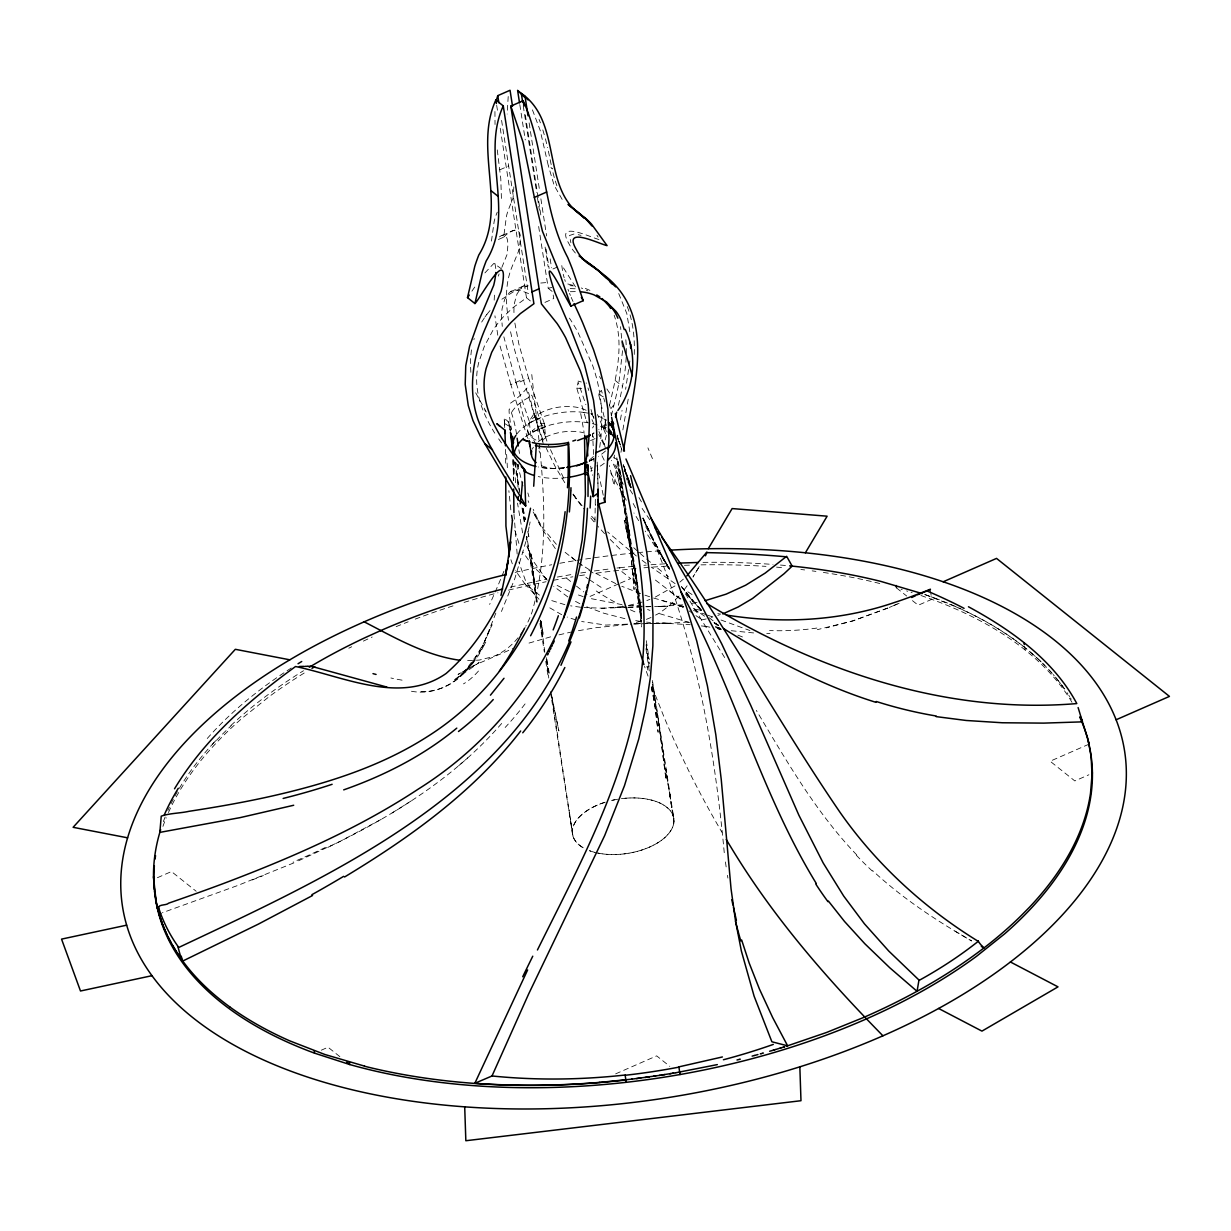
<?xml version="1.0" encoding="UTF-8"?>
<svg xmlns="http://www.w3.org/2000/svg" width="1231" height="1231" viewBox="0 0 1231 1231"><rect width="100%" height="100%" fill="white"/><g stroke="black" fill="none" stroke-linecap="round" stroke-linejoin="round"><path stroke-width="0.75" stroke-dasharray="5 3.75" d="M595.358 505.495L595.358 504.556M634.242 354.466C634.857 337.879 633.103 320.922 626.794 305.457M494.939 111.529L495.031 124.5M494.185 300.133L494.616 292.363M594.942 521.852L595.358 498.401L595.373 499.355M501.417 198.437L500.802 178.972L496.985 147.458M491.461 241.091L494.123 221.657A149.182 55.749 66.3 0 1 495.985 215.363L497.262 212.163M498.401 239.491L503.664 237.183L506.433 216.271A149.182 55.749 66.3 0 1 508.295 209.962L513.065 198.083L513.866 186.681M629.872 360.975L625.625 389.335M620.947 452.3L621.609 448.33M599.697 447.361C602.99 424.541 602.482 401.014 596.666 378.64A69.952 26.143 66.3 0 0 592.665 365.53L577.939 332.278A76.722 28.667 66.3 0 0 569.414 318.121M508.203 96.526L507.157 114.037M617.577 461.825L614.084 485.691L609.407 465.564M471.442 349.881L470.319 360.652L470.888 373.147M614.469 455.101L613.946 457.932M609.499 405.338C616.346 376.071 624.379 344.572 614.161 315.244M618.362 405.291C623.732 382.795 628.256 359.56 625.471 336.386M617.131 438.882L617.747 435.251M628.21 399.136L622.486 432.189M620.409 419.863L622.07 410.385M529.468 525.268L530.115 521.975M528.114 531.823L529.145 526.914M526.268 539.932L527.037 536.716M525.883 541.548L514.835 578.555L501.448 611.484M611.315 415.878L615.654 398.075A518.913 392.35 -51.4 0 0 618.854 383.38L622.64 349.804L620.562 326.661M585.756 418.663L576.77 388.119L578.124 382.179L585.879 404.691M606.437 435.066L604.283 443.606L605.56 449.1M606.314 427.403A21.619 12.156 -89.7 0 0 605.975 427.234A23.097 12.972 -89.7 0 0 604.098 426.726L603.652 428.45L606.621 430.819M606.268 425.464L598.543 393.997L601.374 390.304L603.298 396.767M606.298 431.696L604.529 425.034L606.021 419.186M473.889 339.618L474.258 338.494M498.34 276.113L499.078 273.928M495.831 613.115L484.768 641.151L481.706 647.644L492.061 624.733L484.768 641.151L475.766 657.308L480.444 650.199L464.318 671.864L472.642 663.555L458.824 676.942L469.103 668.048L453.362 680.789L479.121 662.57L458.04 674.419L475.658 664.725L513.065 648.506M501.848 267.404L507.08 254.463A72.244 26.99 66.3 0 0 507.664 247.785C508.372 242.43 507.464 230.366 499.417 236.921M699.239 566.568L693.007 577.077L699.439 566.337M478.997 653.307L485.783 642.136M523.79 629.564L525.129 627.364M484.075 645.075C470.734 673.219 442.021 698.623 408.723 690.683M481.675 322.06L485.152 316.736M542.24 427.449L541.178 424.018L534.039 413.754L529.238 421.094L531.161 439.113M523.129 630.657L518.913 636.673A406.876 152.044 66.3 0 1 514.343 641.966A394.889 147.566 66.3 0 1 492.569 656.754L479.228 660.093L465.318 660.662M471.904 291.178L475.812 285.515M687.129 585.802L684.021 589.988M485.029 316.906L486.891 314.351M484.906 272.913L493.862 263.403L502.386 269.512M486.845 314.413L490.754 309.658M610.822 408.754L613.407 405.414L614.346 409.477M467.149 668.802L476.428 657.662L469.98 665.371M501.663 723.474C454.239 778.3 391.196 816.999 326.43 848.067M679.097 595.989L670.141 605.067L660.062 612.669A428.065 175.448 56 0 1 655.569 615.1M212.286 744.401L216.087 740.308A473.227 254.278 -8.8 0 0 167.862 810.506M464.318 671.864L474.504 660.801M540.224 446.438L538.409 448.253M464.179 672.588C452.762 685.667 435.528 692.884 418.186 691.36M683.374 579.124L679.835 582.155M605.806 424.049L598.728 429.742M458.655 765.744L467.703 757.911M593.942 432.727L592.557 433.727L593.973 461.41M503.664 237.183C513.004 227.273 522.621 227.104 519.959 242.399A72.244 26.99 66.3 0 1 519.39 249.062L514.158 262.003A193.836 72.429 66.3 0 0 512.111 266.604C504.972 283.561 505.679 302.441 508.48 320.26M501.894 299.225L512.942 292.055L527.006 286.161M674.927 585.956L654.4 597.589M500.232 128.255L526.483 297.81L512.942 307.688L503.787 316.382A76.722 58.011 -51.4 0 0 493.077 330.031L484.291 346.434L478.721 362.514A69.952 52.902 -51.4 0 0 476.751 375.47C475.535 396.136 484.06 415.955 494.77 433.174M411.216 800.935L391.35 813.399M381.241 819.354L339.725 841.573L296.625 861.685M589.126 460.994L594.111 458.486M499.817 169.816L508.618 165.97M502.094 235.552L514.404 230.151M552.95 268.974L558.228 266.665M510.65 291.67L525.914 284.961M544.948 302.395L553.75 298.548L553.196 295.009M527.622 438.236L510.85 384.564L523.16 379.163L514.189 348.435L509.819 328.292M529.238 421.094L516.297 383.518L528.591 378.132L518.897 344.188L514.789 322.645M532.792 431.973L545.502 426.911L544.887 425.172L543.794 425.249A21.927 19.958 -86 0 0 532.592 430.558L532.623 430.819M518.743 465.657L517.882 464.687M603.652 428.45L604.098 426.711M590.495 440.606L597.527 437.513M618.67 583.863L589.618 596.604L585.233 593.111M620.378 583.109L630.641 578.616L620.055 570.168L619.67 567.722L616.946 568.03M651.014 617.485L646.183 619.455M157.414 877.703L171.463 871.548L196.16 891.259M321.291 1050.197L328.046 1047.227L341.064 1057.614M1088.958 744.201L1050.135 761.22L1074.832 780.931L1088.896 774.776M615.654 1073.863L656.677 1055.875L669.818 1066.369M894.568 605.221L899.876 602.913L889.213 607.499L891.89 606.36M293.87 862.885L238.045 885.366L162.43 912.71M887.874 608.037L852.852 620.886L817.322 629.657M887.674 608.114L852.852 620.886L826.386 627.887M252.155 879.965L263.372 875.549M649.906 599.405L646.844 600.543M529.022 643.074L551.996 636.458M642.151 602.082L627.487 605.698M641.151 621.163L633.226 623.163M525.375 286.638L528.222 285.823M541.178 424.018L544.271 423.433L545.656 437.636A72.537 27.113 66.3 0 1 542.763 439.698L542.994 441.514M510.342 587.141L546.21 579.185L533.592 561.582L525.514 543.025M538.655 226.489L548.226 288.3L551.965 287.423M706.194 618.947L699.239 620.424M558.982 634.857L571.215 632.057M697.054 602.482L688.868 603.959M557.32 577.047L572.6 574.323M578.447 630.703L594.896 627.81L631.734 624.086M580.755 573L588.91 571.753M622.409 606.56L603.313 608.206L584.063 607.591M594.342 570.953L610.699 568.784M627.733 624.117L605.852 625.086L581.648 621.517M682.636 604.852L656.954 606.621M619.67 567.722L636.596 565.968M688.514 622.07L667.956 623.271M540.748 283.038L548.872 282.361M643.859 565.337L646.275 565.121M622.07 624.794L627.487 624.348M651.091 564.752L666.956 563.69M633.503 623.963L663.709 623.209L690.222 624.702M634.273 623.886L640.905 623.517M544.81 425.172L545.071 426.326M570.322 291.716L577.37 291.562M601.559 608.252L644.721 606.806M646.66 606.745L650.414 606.621L646.921 606.452M645.89 623.394L669.864 623.255L656.354 622.932M615.546 607.437L626.733 607.175M628.395 607.129L667.771 606.237L655.631 606.498M570.168 288.593L577.124 288.839M666.033 623.255L662.186 623.194M766.759 633.457L770.021 633.503M650.414 606.621L646.044 606.514M573.969 234.013L569.507 235.521L570.861 242.692M628.564 605.375L645.167 606.36M641.674 606.344L632.919 605.76M569.968 285.654L573.415 285.884M753.603 632.934L730.214 630.611M650.491 622.501L646.552 622.117M701.285 625.917L708.671 626.733M580.632 607.252L570.569 605.821M622.07 604.652L588.003 598.035M640.643 621.393L632.765 620.178M717.811 613.638L720.689 614.131M717.55 628.641L720.089 629.072M720.981 628.949L717.458 628.318L720.966 629.349M709.918 627.21L702.301 625.625M715.58 627.564L720.904 628.672M624.917 618.685L603.836 613.223L584.971 606.129M700.67 610.33L692.161 608.453M567.814 283.976L576.046 286.115M564.891 604.683L548.98 599.743M718.181 628.872L721.397 629.626M578.216 234.706L581.017 235.383M590.788 413.693L592.526 414.139M683.713 606.452L653.63 598.051M689.606 622.609L657.231 612.961M604.529 425.034L605.96 425.526M901.061 589.249L902.185 589.572M575.754 619.932L567.199 617.039M906.632 590.911L907.739 591.249M661.678 600.497L686.744 608.237M911.032 592.265L912.125 592.619M583.171 596.604L575.693 594.05M683.236 607.052L672.603 603.59L683.082 607.021M693.561 610.468L705.778 614.469M649.66 596.758L644.429 595.004M920.957 595.512L931.759 599.328A473.227 254.263 -8.8 0 1 1073.463 704.84M924.82 594.527L930.082 596.389M924.989 594.573L955.748 606.698M640.535 593.634L621.793 586.279M707.471 615.1L714.257 617.562M721.043 620.024L749.894 630.518M930.728 596.635L934.668 598.097M647.583 609.514L649.968 610.391M720.027 628.241L715.211 626.425L720.443 628.41M737.831 635.119L744.878 637.92M581.263 287.962L582.648 288.531M569.414 591.557L555.335 584.51M589.926 290.378L586.725 289.008A76.722 58.011 -51.4 0 0 583.479 287.869M615.823 583.632L593.542 572.2M561.721 614.731L547.826 606.698M510.48 431.065C512.927 426.08 503.279 413.154 504.479 423.679M586.371 290.177L587.726 290.839M579.878 603.729L572.553 599.789M504.464 423.402L509.649 426.588L510.25 430.819M539.486 595.142L524.837 583.786L515.204 570.276M714.288 623.071L718.919 625.81M954.917 931.098L971.644 940.946C936.545 920.726 902.354 898.322 872.625 870.64M518.189 464.703L518.297 464.779A21.604 2.57 46.5 0 1 518.543 464.933M589.418 569.768L581.509 564.752M601.097 587.341L589.526 579.816M692.037 594.511L683.497 589.08M714.011 622.424L718.766 625.486M567.876 596.958L553.704 586.325M715.442 623.209L718.612 625.302M675.111 583.617L651.199 567.076M704.609 616.208L692.314 607.775M585.864 577.216L588.295 578.955M1015.344 640.366L1021.899 645.275M575.923 560.859L563.967 551.411M646.152 563.383L641.213 559.674M655.415 580.063L680.312 599.189M546.502 578.724L532.977 566.46L522.99 552.134M670.126 591.572L675.188 595.389M636.365 555.981L607.591 531.946M709.241 617.793L716.565 623.486M1023.053 646.183L1027.808 649.999M532.438 109.867L540.224 130.501L548.241 165.385L552.688 168.939M548.226 288.3L552.673 291.855M896.553 587.941L906.678 596.019M912.448 600.636L918.234 605.252L931.759 599.328L930.221 589.418M526.483 297.81L533.9 303.734M615.146 380.425L622.563 386.334M570.615 581.447L566.229 577.939L565.86 575.493M576.462 586.11L583.771 591.942M1025.361 648.014L1026.3 648.768M1029.285 651.23L1033.625 654.969M1034.486 655.723L1035.333 656.477M546.918 441.175L532.115 395.813L528.561 392.52L534.9 416.724L542.763 439.713M1036.163 657.231L1037.01 658M1037.841 658.77L1041.195 661.939M701.393 610.222L697.208 606.298L701.131 610.053M714.211 622.547L716.827 625.056M516.574 434.343C514.604 419.325 504.602 388.334 511.465 429.496M619.947 549.118L609.514 538.778M1042.442 663.155L1044.904 665.617M543.794 576.647L548.687 581.571M524.837 583.786L539.024 599.266M595.05 519.867L589.68 514.266M556.381 544.333L543.009 528.514L532.731 511.265M856.73 854.899C815.907 812.306 786.409 760.743 756.357 710.425M1048.504 669.372L1051.997 673.203M604.559 533.608L597.481 525.837M701.331 610.222L686.883 594.25L701.27 610.391L681.42 586.541M575.385 253.032L573.246 250.493A72.244 54.626 -51.4 0 1 568.937 243.692C554.658 219.333 591.188 237.783 599.666 239.722L596.927 235.198M1053.136 674.496L1054.259 675.788M582.125 505.787L571.523 492.431M535.116 595.065L525.514 580.632L518.805 562.044M590.818 518.02L594.096 521.929M1055.367 677.096L1058.552 681.005M562.167 199.391L554.15 185.373L548.241 165.385M555.319 548.595L542.302 529.238L533.192 509.295M1059.568 682.282L1060.553 683.574M681.62 586.864L693.284 601.99L683.236 588.757M572.954 494.354L583.586 508.849M1061.522 684.851L1066.184 691.345M475.689 392.797L486.291 412.016M484.783 409.954L485.676 411.169M501.525 442.945L497.493 437.205M669.556 569.214L667.494 566.183L669.602 569.307M649.783 519.805L641.043 506.818M575.985 498.278L570.738 490.246M1067.062 692.668L1067.939 693.976M494.985 263.603L495.924 269.497M564.783 482.721L555.289 466.826L546.318 448.346M669.295 568.537L645.213 531.053M662.247 557.628L669.71 569.23L658.585 550.596L668.972 568.137L650.23 534.177L662.047 556.751L642.736 517.512L653.138 540.255L644.121 520.451M632.688 494.046L629.456 488.999M1068.8 695.3L1069.631 696.623M685.359 593.665L726.567 660.662M638.689 520.682L633.934 512.973M1070.462 697.962L1071.262 699.285M621.717 476.489L613.023 461.656M658.539 550.549L668.941 568.091M626.271 500.294L609.483 470.442M669.033 568.153L659.847 552.473L668.741 568.676M641.459 501.879L638.381 496.57M575.523 286.915L561.736 265.127L562.813 272.728M629.487 480.844L626.641 475.658M534.469 514.666L540.486 525.837M645.752 526.714L667.187 565.798M563.583 478.043L548.334 444.93M635.55 507.911L632.719 502.617M618.731 293.563L626.825 313.582L630.287 334.493M603.775 444.529L598.82 434.605M623.209 484.337L611.53 460.44M601.974 455.732L604.406 460.625M573.03 301.472L571.215 297.41M605.544 433.589L597.466 414.524M591.973 419.648L593.619 423.387M592.619 435.466L593.527 437.559M613.992 457.363L614.346 458.178A25.543 13.356 83.7 0 1 617.1 459.517M604.267 444.299L598.866 431.312M643.028 517.928C692.761 623.778 713.965 739.8 724.505 855.483M627.81 481.798L630.072 487.261M644.613 521.929L643.182 518.451L645.983 525.36L643.074 518.297M626.133 477.736L627.241 480.444M569.553 293.378L570.368 295.394M528.068 500.74L528.791 502.54M539.055 119.438L540.409 122.838M642.89 518.143L644.982 523.406M518.928 543.425L513.973 527.514M620.178 444.699L618.87 441.375M586.572 420.771L587.402 422.864M618.224 439.713L616.962 436.39M631.088 487.891L629.764 484.491L631.041 487.815M652.153 687.175L664.001 716.95A332.108 124.1 66.3 0 0 678.543 749.802L689.806 773.053A406.876 152.044 66.3 0 0 697.515 788.148A394.889 147.566 66.3 0 0 721.981 832.31M567.983 289.316L568.753 291.347M624.748 470.534L630.595 486.23M624.809 470.719L630.734 486.66M512.327 563.813L510.911 559.705M624.44 469.35L630.872 486.845L623.163 463.902M617.377 437.497L621.778 449.484M624.486 469.519L631.011 487.261M593.096 416.232L593.881 418.386M648.045 676.127L644.521 666.356M544.271 423.433L528.591 378.132M532.577 430.558L533.192 432.296M623.317 464.779L630.703 485.753M620.27 444.699L619.147 441.467M545.656 437.651L545.056 435.959M556.904 185.804L555.104 180.403M623.301 464.887L630.672 486.46M544.764 435.112L542.517 428.311M539.209 430.065L535.454 418.525M631.057 487.491L624.286 467.595L630.949 487.614L624.902 469.442M618.608 439.852L617.008 434.974M587.972 387.95L588.787 390.473M510.85 384.564L499.771 344.942M542.809 129.886L544.933 137.041M543.194 443.314L523.16 379.163M516.297 383.518L503.848 336.817M603.698 398.075L604.898 401.968M535.331 418.125L534.5 415.355M522.944 485.953L517.497 464.21M534.377 414.955L534.039 413.754M527.868 492.954L528.976 496.816M564.167 277.698L563.213 274.298M590.988 409.431L592.311 414.078A51.194 27.513 -8.8 0 0 583.402 412.416M554.258 177.541L552.688 171.509M545.441 138.826L547.61 147.674M519.897 403.183L525.868 425.434A51.256 27.544 -8.8 0 1 586.018 412.739M522.606 532.885L517.512 503.125M548.395 151.136L551.95 168.339M603.221 495.201L596.958 465.503M522.883 508.557L525.268 519.744M550.919 692.868L558.889 730.968L551.473 694.776L573 836.295L568.953 809.49M651.337 686.975L659.339 726.459L666.033 779.762L658.385 720.874L673.926 821.708L665.556 768.544L670.587 799.535M590.634 466.195L592.496 475.289M651.261 686.96L659.339 726.459L652.538 684.159M523.129 508.388L525.406 519.651M544.764 652.322L541.163 620.932M546.225 659.678L549.488 676.219M537.008 602.498L530.761 552.15L535.131 590.311L529.361 549.918L535.547 587.695L526.776 536.593M540.547 620.639L543.379 635.15L540.609 620.162M641.597 617.993L632.195 569.276L641.597 614.454L635.381 574.015L641.751 620.67M537.162 601.436L536.47 597.681L537.055 601.328M580.709 413.601L583.986 431.742M497.786 335.217L494.924 315.813M646.106 644.921L649.46 663.678M517.158 554.073L513.973 513.989M618.239 461.348L619.162 466.934M619.485 468.796L621.67 481.844M546.979 659.493L549.718 676.158M727.459 875.318L727.906 878.088M518.882 449.715L519.482 453.485M669.787 794.041L673.28 816.184M540.194 621.378L542.779 637.781L541.301 621.024M1024.592 646.337L1025.161 649.999M619.87 470.073L641.597 610.361M646.29 640.689L649.214 659.647M652.445 680.497L673.88 818.892M529.13 122.885L539.793 191.774M540.886 198.837L546.626 235.937M550.165 258.895L551.534 267.727M525.314 114.868L540.901 215.533M546.087 249.093L549.103 268.527M523.237 105.804L536.624 192.344M537.455 197.652L539.363 210.009M545.102 247.108L548.103 266.527M519.805 104.604L525.268 139.934M501.586 120.392L528.376 293.486L520.451 290.393L515.22 290.054A76.722 28.667 66.3 0 0 509.28 292.67L504.71 299.318L502.14 308.473A69.952 26.143 66.3 0 0 501.648 317.998L502.263 326.384M496.678 105.297L497.77 112.36M527.607 430.019L528.976 438.898M509.88 429.665L509.003 424.003L509.649 426.588A51.194 27.513 -8.8 0 1 508.834 421.356M514.897 461.825L520.097 495.493M515.004 462.502L519.39 490.907M522.021 507.941L524.668 524.975M526.422 536.347L536.962 604.498M539.901 623.44L544.287 651.83M545.764 661.293L548.395 678.343M550.442 691.591L572.415 833.587M726.152 866.901L724.905 858.361M610.915 412.462L611.392 415.724M645.967 648.691L649.322 671.218M522.698 508.403L524.591 521.559M616.839 457.717L621.07 487.614L617.731 461.394M510.834 509.896L508.865 490.661M531.777 374.547C539.809 452.731 554.012 534.562 532.161 611.73A332.108 124.1 66.3 0 1 525.76 626.21M641.659 618.962L636.258 576.462L624.271 520.267L636.704 578.893L641.566 626.717M652.384 686.529L658.108 732.276L652.43 682.374M646.306 644.659L649.353 669.249M546.287 657.662L548.78 678.096M621.886 483.706L627.979 537.993L620.162 476.459L629.226 532.284L634.088 589.495L628.487 527.006L616.839 471.765L629.226 532.284L628.487 527.006L636.319 584.002L627.456 524.606L636.719 581.386L626.056 522.375L636.704 578.893L636.258 576.462L641.566 626.933M504.233 419.063L504.802 426.311M515.558 482.69L513.958 460.933M506.618 454.331L507.372 467.703M504.495 423.941L504.71 427.649M517.051 464.595L518.036 487.83M597.173 462.071L597.497 468.103M504.31 420.402L504.587 425.864M597.358 465.287L598.066 488.061M597.558 469.75L598.051 487.168M513.081 459.425L513.573 480.321L513.25 460.886M512.958 459.809L513.573 480.152M505.526 449.407L505.741 466.872M590.911 468.488A21.619 10.11 -36 0 1 592.511 467.842M604.283 463.271A51.271 27.544 -8.8 0 1 598.605 467.118M592.249 470.427A51.271 27.544 -8.8 0 1 590.742 471.104M566.475 477.597A51.271 27.544 -8.8 0 1 538.255 476.582M518.636 466.58A51.271 27.544 -8.8 0 1 515.82 462.61M525.514 436.743A51.271 27.544 -8.8 0 1 606.252 429.327M565.291 281.391A72.244 26.99 66.3 0 1 564.706 279.514M513.958 312.597A69.952 26.143 66.3 0 1 514.45 303.072L517.02 293.917L521.59 287.285A76.722 28.667 66.3 0 1 527.514 284.653M605.483 450.992A51.256 27.544 -8.8 0 1 598.451 456.316M593.988 458.886A51.256 27.544 -8.8 0 1 588.895 461.286M564.306 467.734A51.256 27.544 -8.8 0 1 538.532 467.026M598.497 416.17A51.256 27.544 -8.8 0 1 606.006 420.31M564.598 467.703A51.194 27.497 -8.8 0 1 538.224 466.964M516.866 434.051A51.194 27.497 -8.8 0 1 539.486 418.248M162.938 826.386A473.227 254.263 -8.8 0 1 166.231 817.753M168.432 812.568A473.227 254.263 -8.8 0 1 241.738 718.565L269.62 696.269A473.227 254.263 -8.8 0 1 305.103 672.48M348.819 648.198A473.227 254.263 -8.8 0 1 351.727 646.752M363.376 641.105A473.227 254.263 -8.8 0 1 372.193 637.012M396.136 626.656A473.227 254.263 -8.8 0 1 408.215 621.809M415.262 619.101A473.227 254.263 -8.8 0 1 455.809 604.99M464.056 602.405A473.227 254.263 -8.8 0 1 498.001 592.803M508.48 590.141A473.227 254.263 -8.8 0 1 546.072 581.74M553.365 580.309A473.227 254.263 -8.8 0 1 572.877 576.8M579.555 575.708A473.227 254.263 -8.8 0 1 586.248 574.662M596.343 573.184A473.227 254.263 -8.8 0 1 638.412 568.291M643.936 567.799A473.227 254.263 -8.8 0 1 671.557 565.906M684.436 565.321A473.227 254.263 -8.8 0 1 691.791 565.075M700.962 564.86A473.227 254.263 -8.8 0 1 765.974 566.368M776.546 567.137A473.227 254.263 -8.8 0 1 783.547 567.737M800.842 569.491A473.227 254.263 -8.8 0 1 804.628 569.938M812.183 570.876A473.227 254.263 -8.8 0 1 815.938 571.384M823.37 572.446A473.227 254.263 -8.8 0 1 881.704 583.986M163.354 821.662A473.227 254.278 -8.8 0 1 165.246 816.707M230.874 725.536A473.227 254.278 -8.8 0 1 303.503 670.741M702.978 562.367A473.227 254.278 -8.8 0 1 772.991 564.444M780.454 565.044A473.227 254.278 -8.8 0 1 787.871 565.721M955.887 606.775A473.227 254.278 -8.8 0 1 1015.452 640.474M1030.209 652.03A473.227 254.278 -8.8 0 1 1052.182 673.419M1056.106 678.004A473.227 254.278 -8.8 0 1 1066.338 691.607M934.76 598.035A473.227 254.263 -8.8 0 1 1024.854 647.521M216.425 740.385A473.227 254.217 -8.8 0 1 231.243 725.675M207.254 738.492A473.227 260.233 -7.3 0 1 294.363 666.048M589.449 850.683A51.24 27.528 -8.8 0 0 639.474 850.744A51.24 27.528 -8.8 0 0 673.049 826.063A52.117 28.005 -8.8 0 0 673.634 817.522A51.087 27.451 -8.8 0 0 651.907 800.212A52.117 28.005 -8.8 0 0 640.412 798.227A51.24 27.528 -8.8 0 0 611.115 800.581M583.232 847.759A51.24 27.528 -8.8 0 1 604.713 802.381M609.653 393.12A65.258 9.91 65.1 0 1 605.714 387.042M600.836 378.84A65.258 9.91 65.1 0 1 599.528 376.517M593.804 458.994A51.194 27.513 -8.8 0 1 589.08 461.225M603.929 418.971A51.194 27.513 -8.8 0 1 606.268 420.556M576.77 388.119A51.21 27.513 -8.8 0 1 583.002 388.919M598.512 393.997A51.21 27.513 -8.8 0 1 603.144 396.998M609.36 404.922A51.21 27.513 -8.8 0 1 610.222 407.846M652.461 458.609A465.918 167.016 58.8 0 1 647.921 447.869M593.988 433.404A63.781 51.363 -57.9 0 1 592.419 434.235M325.369 847.451A434.035 174.125 -17.1 0 1 292.978 862.162M525.083 703.901A402.429 345.496 67.2 0 1 505.156 727.475M402.075 680.158A442.945 77.03 30.2 0 1 390.904 677.989M478.459 671.049A454.793 99.511 -84.5 0 1 463.471 683.867M503.894 571.261A379.794 61.919 -76.6 0 1 489.63 604.406M511.834 411.954A51.194 27.513 -8.8 0 1 532.1 395.843M719.443 614.869A428.065 233.859 60.1 0 1 717.811 615.408M712.841 616.9A428.065 233.859 60.1 0 1 711.149 617.362M527.037 388.011A65.105 32.298 -64 0 1 508.926 404.153M816.876 628.056A442.945 327.584 65.4 0 1 769.544 630.58M634.934 611.853A454.793 276.406 -23.5 0 1 621.316 605.467M614.761 602.051A454.793 276.406 -23.5 0 1 596.266 590.988M593.127 572.938A379.794 210.286 -14.3 0 1 586.941 568.86M582.186 565.491A379.794 210.286 -14.3 0 1 568.984 554.873M540.086 452.946A465.918 326.815 -45 0 1 539.024 450.915M535.931 444.714A465.918 326.815 -45 0 1 531.592 435.205M700.054 618.454A464.472 251.201 21.6 0 1 689.16 610.915M680.866 598.958A421.494 199.36 23.8 0 1 675.757 595.189M668.479 576.785A381.148 162.077 25.6 0 1 666.171 574.969M661.601 571.353A381.148 162.077 25.6 0 1 657.108 567.737M650.507 562.29A381.148 162.077 25.6 0 1 633.719 547.703M586.556 383.133A63.797 41.162 36.7 0 1 586.033 383.041M581.294 381.995A63.797 41.162 36.7 0 1 578.047 381.087M872.348 871.071A428.065 359.36 -86.6 0 1 856.407 855.33M625.025 798.273A51.271 27.544 -8.8 0 1 670.403 831.294A51.271 27.544 -8.8 0 1 589.726 850.821M582.125 847.128A51.271 27.544 -8.8 0 1 605.283 802.181M611.53 800.473A51.271 27.544 -8.8 0 1 614.792 799.75M593.588 426.034A33.806 18.157 -8.8 0 1 592.588 427.957M535.962 440.067A33.806 18.157 -8.8 0 1 538.824 413.908A33.806 18.157 -8.8 0 1 586.141 410.292M591.219 413.878A33.806 18.157 -8.8 0 1 594.127 418.555M593.45 456.486A33.806 18.157 -8.8 0 1 589.434 459.809M563.66 468.442A33.806 18.157 -8.8 0 1 539.809 464.903M532.377 449.146A33.806 18.157 -8.8 0 1 533.377 447.222M538.255 441.806A33.806 18.157 -8.8 0 1 585.233 433.22M515.127 572.4A507.034 272.436 -8.8 0 1 551.719 564.752M559.766 563.275A507.034 272.436 -8.8 0 1 662.016 550.672M640.135 623.332L634.704 623.763L640.135 623.332M528.838 536.531L527.637 530.946L528.838 536.531M647.814 670.033L647.044 666.263L647.798 670.018"/><path stroke-width="1.5" d="M563.49 618.316L574.831 580.57L582.217 539.563L585.402 494.477L584.525 437.651L586.541 436.189L587.787 455.87M598.081 489.738C598.697 533.161 592.542 576.647 579.232 617.993M505.741 477.043L505.926 526.037L509.326 553.95M567.445 487.722C568.814 473.166 567.922 455.055 568.276 442.314C569.384 448.423 569.061 455.809 569.461 462.394C570.322 522.098 558.459 582.632 530.607 635.75M630.58 347.973L630.626 344.449M588.018 496.478L588.126 464.779M593.157 496.616L588.31 474.335L585.417 474.689L584.648 470.904L588.741 441.375L589.403 421.587L588.187 404.137L584.356 384.026A69.952 26.143 66.3 0 0 580.355 370.916L565.629 337.679A76.722 28.667 66.3 0 0 557.104 323.507L541.44 303.934L510.819 106.128L523.129 100.727C545.887 150.659 541.825 208.547 567.66 257.371A149.182 55.749 66.3 0 1 572.277 268.85L583.217 300.687L570.907 306.088C568.307 303.118 540.778 247.092 551.857 283.099A72.244 26.99 66.3 0 0 554.95 292.686L566.229 318.814A193.836 72.429 66.3 0 1 570.476 328.431L584.325 363.991L593.511 400.29L596.296 422.002L596.866 437.19L593.157 496.616L598.097 493.108L598.066 488.661M574.015 303.595L578.539 313.413A193.836 72.429 66.3 0 1 582.786 323.03L593.48 349.589L599.928 369.331L604.513 388.088L607.899 409.2L608.96 439.498L604.806 502.31L603.852 498.047M587.433 508.295C583.448 623.255 514.712 728.614 418.494 788.948C357.867 828.955 290.824 858.038 223.088 883.658C205.023 890.413 186.866 896.86 168.647 903.169C166.477 905.677 157.814 903.985 158.43 908.293C158.768 910.786 158.753 913.371 159.63 915.772M495.801 272.497L495.478 275.882A72.244 54.626 -51.4 0 1 493.677 285.346L482.998 310.889A193.836 146.551 -51.4 0 0 478.874 320.291L469.58 346.326L465.749 365.792L465.21 384.411L468.257 405.522L472.966 420.556L480.305 436.097L518.297 500.017L518.251 496.401M512.435 520.528L508.742 557.12L510.665 541.686L505.664 575.339L508.157 560.721L500.986 595.404M533.7 486.214L536.439 443.391A51.225 27.528 -8.8 0 0 568.584 442.514M565.106 511.711C554.427 601.821 504.572 688.237 427.08 736.815C381.641 765.867 329.662 782.608 277.483 794.78C248.262 801.596 218.687 806.751 189.051 811.306C180.141 813.322 169.001 813.199 161.23 816.184C160.799 821.585 160.307 826.986 159.83 832.387L240.183 817.615L293.701 805.259M584.479 471.996L584.694 473.427L585.541 471.319A21.619 10.11 -36 0 1 586.079 470.981M623.501 450.977C631.595 392.981 659.601 317.09 603.713 274.744A193.836 146.551 -51.4 0 0 597.389 269.928L586.418 262.341L580.663 256.402A72.244 54.626 -51.4 0 1 576.354 249.616C562.075 225.258 598.605 243.692 607.068 245.631L591.619 224.242A149.182 112.79 -51.4 0 0 584.863 217.702C539.67 191.251 563.86 122.7 521.329 93.433L522.683 102.265M525.714 505.926C509.88 476.828 489.199 450.131 477.72 418.879C467.457 388.227 473.35 355.051 486.291 326.2A193.836 146.551 -51.4 0 1 490.415 316.798L501.094 291.255A72.244 54.626 -51.4 0 0 502.879 281.791C507.495 247.446 479.536 299.548 474.92 303.549L467.503 297.625L474.797 266.281A149.182 112.79 -51.4 0 1 478.797 255.017C508.341 207.193 473.073 149.628 495.847 100.003L503.264 105.912L533.9 303.734L520.359 313.597L511.204 322.291A76.722 58.011 -51.4 0 0 500.494 335.955L491.692 352.343L486.137 368.423A69.952 52.902 -51.4 0 0 484.152 381.379C482.537 415.447 504.418 443.852 524.391 469.303L525.714 505.926A25.959 4.893 51.4 0 0 518.251 499.94M474.92 303.549L482.198 272.189A149.182 112.79 -51.4 0 1 486.199 260.941C515.743 213.101 480.475 155.552 503.264 105.912M530.53 508.218C518.389 568.922 493.739 631.872 446.099 673.495C400.706 705.163 343.418 676.419 295.548 666.51C249.077 700.285 204.454 739.092 174.54 788.794M586.941 587.833L587.556 584.802M597.404 496.17L598.097 493.108M586.295 590.849C539.517 782.839 340.818 870.84 178.757 947.455A464.056 253.155 -22.5 0 1 158.322 906.724M495.893 101.911L497.755 95.664L510.049 90.263L512.511 106.158M616.685 412.2L615.515 416.847M611.068 434.358L611.468 432.589L611.068 434.358L608.099 431.989M608.791 425.803L609.437 423.264M585.341 470.75L587.156 464.395M571.015 641.874L560.967 665.294M527.637 969.92L474.827 1083.311L492.015 1075.971L528.622 994.033L604.683 835.557L624.471 785.686L638.735 739.046L645.459 709.164L650.383 677.435L652.876 645.906L652.999 614.869L650.968 584.571L646.69 551.95L640.212 517.466L630.58 475.674M554.258 641.012L552.996 643.813M551.688 646.598L552.35 645.198M550.365 649.368L551.026 647.983M549.011 652.122L549.688 650.753M537.439 949.978C579.047 865.87 625.502 781.362 639.089 687.206C655.246 596.173 628.641 506.018 611.638 417.355M547.641 654.877L548.334 653.507M708.256 548.749L732.122 508.572L827.124 516.189L805.382 552.796M617.9 410.431C634.611 387.273 637.396 355.159 625.24 329.369M467.503 297.625L469.257 295.055M504.002 678.281L490.446 695.176M520.682 730.999C473.612 791.933 409.923 837.526 344.557 876.995M686.79 575.939L706.871 552.088A45.132 36.638 14.4 0 1 705.425 555.797M456.793 728.121C423.464 755.696 384.349 775.561 343.695 789.871M312.551 895.506L258.387 924.112L182.757 961.042L177.495 953.456M917.372 594.819L924.958 591.772M911.725 597.497L915.649 595.65M380.687 630.595L365.653 637.396A473.227 254.263 -8.8 0 0 309.304 667.248M570.907 306.088L559.982 274.251A149.182 55.749 66.3 0 0 555.366 262.772L542.425 231.182L534.362 197.406L546.672 192.021M531.9 291.947L538.932 288.87M596.081 452.608L608.391 447.222M943.192 581.786L996.541 558.397L1169.45 696.392L1116.102 719.781M864.839 1016.975L826.57 1032.47L786.532 1046.165M925.604 591.526C927.266 590.88 928.897 590.141 930.467 589.28C922.419 592.326 905.662 598.989 894.583 602.451C840.742 620.932 782.424 624.009 726.428 615.054M722.751 613.915L738.154 606.991L752.541 598.481L784.009 573.784L792.164 566.137L786.655 556.304L765.19 573.092L745.586 585.248L726.105 594.158L705.055 600.697M577.662 440.529L583.34 438.328M160.753 913.31L159.061 913.894L156.183 902.215L153.49 876.795L154.414 889.659M784.347 1046.842L782.439 1047.443M783.608 1047.073L784.778 1046.719M781.285 1047.796L782.162 1047.519M780.115 1048.15L781.054 1047.858M779.962 1048.197L775.545 1049.52M774.437 1049.858L775.422 1049.551M773.33 1050.181L774.253 1049.905M772.206 1050.505L773.083 1050.258M771.929 1050.597L769.621 1051.259M762.635 1053.244L763.42 1053.028M761.466 1053.582L762.328 1053.336M760.296 1053.905L761.22 1053.644M757.957 1054.552L754.588 1055.459M489.846 592.419L502.663 589.049M754.418 1055.506L752.11 1056.121M722.397 1056.952L678.866 1066.877L680.051 1074.54M739.323 1059.414L740.293 1059.168M739.2 1059.445L736.984 1059.999M717.334 1064.6L675.988 1072.724M126.655 925.173L61.55 939.115L80.492 991.001L151.982 975.691M675.634 1072.786L659.339 1075.417M672.295 1073.355L673.526 1073.14M669.833 1073.755L671.064 1073.555M663.663 1074.755L664.894 1074.555M661.201 1075.14L662.432 1074.94M659.97 1075.325L631.718 1079.172M653.584 1076.279L655.708 1075.971M649.322 1076.879L645.059 1077.479M640.797 1078.033L636.519 1078.587M632.257 1079.11L599.482 1082.434M865.285 1016.729A473.227 254.263 -8.8 0 0 1021.668 915.156L1029.439 907.262A473.227 254.263 -8.8 0 0 1090.512 793.195L1092.02 774.868L1091.128 756.573L1087.912 738.954L1082.418 721.858L1043.673 723.12L1002.326 722.766L966.212 720.474L936.099 716.611M678.404 563.106L698.362 562.459M307.842 666.294L311.058 666.202L386.903 687.083M307.304 666.31L304.903 666.371M303.965 666.386L299.348 666.479M492.015 1075.971C536.239 1080.464 580.94 1079.879 625.102 1075.017L626.24 1082.311M459.825 660.262C425.357 655.538 394.612 637.504 364.176 621.824M289.824 659.816L235.336 649.306L73.106 827.309L127.609 837.819M532.3 442.529L535.223 443.206M364.607 1066.138L324.861 1054.49L289.777 1040.872A473.227 254.263 -8.8 0 1 230.305 1007.297M922.173 593.604L880.934 581.432A473.227 254.263 -8.8 0 0 789.671 565.86M523.19 439.744L529.899 441.914M876.01 702.347C821.831 685.513 771.514 658.462 723.536 628.549M524.621 440.236L527.006 441.067M154.352 865.808A473.227 254.263 -8.8 0 0 314.536 1053.151L349.742 1064.538A473.227 254.263 -8.8 0 0 976.675 956.195L1004.558 933.914A473.227 254.263 -8.8 0 0 1079.91 717.488M1010.405 961.98L1058.014 986.862L981.953 1031.116L938.591 1008.466M968.458 606.76C1011.19 629.903 1053.367 659.801 1076.817 703.578C945.839 714.549 817.507 670.587 706.671 603.421M981.322 946.408L984.046 947.932L981.63 945.9M596.758 294.978L599.836 296.871M977.906 941.146C924.066 907.893 876.518 864.424 840.158 812.522C778.315 722.243 726.321 625.517 661.647 537.07M581.724 258.433L589.972 264.019A193.836 146.551 -51.4 0 1 596.296 268.835L606.806 278.483M230.182 1007.204C203.515 987.908 179.957 963.15 166.185 932.96M567.983 204.423L577.447 211.794A149.182 112.79 -51.4 0 1 584.202 218.333M504.418 429.788L496.832 423.695L497.97 424.68M568.614 205.008L581.155 214.748A149.166 112.79 -51.4 0 1 587.91 221.288L591.973 225.996M519.528 102.85L517.62 90.478L525.022 96.387L528.037 115.822M490.83 190.543L498.247 196.452M485.106 443.96L492.523 449.869M346.85 1062.23L349.742 1064.538L349.358 1062.091M517.62 90.478L524.329 96.957M498.801 425.387L499.94 426.388M524.391 469.303L523.421 468.426A26.328 3.124 46.5 0 0 521.282 466.595M605.821 301.503L612.376 308.519A69.952 52.902 -51.4 0 1 617.87 318.198M602.113 298.548L608.668 305.565A69.952 52.902 -51.4 0 1 610.653 308.442M579.093 255.986L593.681 266.973A193.836 146.551 -51.4 0 1 600.005 271.789L615.669 286.885M882.919 1035.794C826.17 977.968 772.56 916.372 730.66 846.743A394.889 147.566 66.3 0 1 726.275 839.542M524.821 96.418L528.037 99.911M609.868 281.653L611.961 283.93M525.268 470.427L525.483 471.858L525.268 470.427A23.097 2.754 46.6 0 0 523.16 468.534A21.604 2.57 46.5 0 0 522.452 467.918M828.417 901.092L844.481 921.419L864.87 943.792L889.828 967.812L917.064 991.324L918.972 980.03L888.751 951.04L864.439 923.819L843.697 896.06L823.185 862.977L798.888 815.23L750.71 705.271L721.52 643.474L691.576 587.064L650.984 518.066M657.939 531.715L659.785 534.392M655.184 527.714L656.108 529.053M816.322 883.535C760.112 791.887 733.368 685.913 681.158 592.065M176.741 952.271L171.955 944.315M611.438 432.527L610.976 431.789A21.619 12.156 -89.7 0 0 608.622 428.988M581.355 297.348L583.217 300.687M170.863 942.346L169.463 939.684M169.124 939.022L167.785 936.36M612.561 421.556L613.715 423.972M167.154 935.037L164.708 929.62M165.939 932.406L162.969 925.358M1080.203 716.519L1082.418 721.858M510.819 106.128L522.929 141.857L534.362 197.406M164.477 929.082L163.384 926.389M625.948 458.994L673.865 572.107L686.621 607.529L696.746 641.028L707.41 685.867L715.811 734.692L721.243 779.454L731.06 888.936L735.523 920.896L741.37 950.994L754.111 996.187L771.883 1041.78L787.625 1045.827L772.622 1017.468L759.419 989.016L749.187 963.073L741.647 939.992M163.108 925.727L162.754 924.804M162.892 925.173L162.477 924.081M162.692 924.635L162 922.804M162.2 923.358L161.738 922.081M161.938 922.619L161.276 920.788M612.669 424.864L611.499 421.587L612.438 424.233M161.676 921.896L161.03 920.049M643.936 664.709L618.162 582.509L597.774 500.063M161.215 920.603L160.584 918.757M160.707 919.126L160.338 918.018M182.757 961.042L181.203 956.164M160.522 918.572L160.153 917.449M160.276 917.834L159.922 916.71M160.092 917.264L159.738 916.141M1078.11 707.579L1081.803 719.689M159.861 916.526L159.507 915.402M529.207 443.298L530.284 446.761M624.271 329.616L621.578 321.153A69.952 52.902 -51.4 0 0 616.085 311.489L606.575 302.01L594.142 294.917A76.722 58.011 -51.4 0 0 580.832 291.793M624.486 451.115L615.3 413.539M736.4 920.357L733.476 907.57M629.964 342.326L630.472 344.542M156.922 905.693L157.337 908.278L154.567 891.382M732.922 904.97L731.83 899.723M584.648 435.251L585.31 438.759M513.558 455.131L510.973 433.804M512.542 520.667L511.619 515.358M513.558 442.898L512.496 436.251M1088.573 741.754L1088.958 744.201M1092.035 770.775L1092.42 773.237M1024.038 642.72L1024.315 644.536M896.168 585.494L896.507 587.633M523.129 100.727L523.944 106.035M497.755 95.664L498.847 102.727M495.847 100.003L496.401 103.527M529.253 440.667L531.453 454.855M314.151 1050.705L314.536 1053.151M518.282 445.93L517.128 438.236M513.081 454.916L510.45 432.219M505.079 429.896L505.325 433.466M504.895 431.327L505.449 445.837M799.842 1066.815L800.981 1100.714L465.841 1140.737L464.703 1106.838M588.156 465.872L588.264 470.704M513.942 512.65L513.65 489.03M615.623 442.668A51.271 27.544 -8.8 0 1 608.191 459.825M587.11 472.566A51.271 27.544 -8.8 0 1 568.199 477.366M534.069 475.458A51.271 27.544 -8.8 0 1 523.806 470.858M514.096 454.531A51.271 27.544 -8.8 0 1 523.483 438.436M608.453 430.912A51.271 27.544 -8.8 0 1 613.992 437.405M597.743 504.741A25.82 14.218 -39.1 0 1 604.79 502.325M608.483 422.387A51.256 27.544 -8.8 0 1 607.699 448.792M586.71 462.179A51.256 27.544 -8.8 0 1 566.922 467.38M535.947 466.457A51.256 27.544 -8.8 0 1 512.619 443.991A52.117 28.005 -8.8 0 1 515.02 436.774A51.194 27.497 -8.8 0 1 515.912 435.42M569.568 466.964A51.194 27.497 -8.8 0 1 567.368 467.318M512.927 448.915A51.194 27.497 -8.8 0 1 512.742 443.36M155.075 859.023A473.227 254.263 -8.8 0 1 155.552 855.622M311.966 668.341A473.227 254.263 -8.8 0 1 314.751 666.71M625.856 1080.002A473.227 254.417 -8.8 0 1 364.499 1066.231M599.512 1082.403A473.227 254.263 -8.8 0 1 474.858 1083.295M153.506 876.887A473.227 254.263 -8.8 0 1 160.661 829.694M380.548 630.657A473.227 254.263 -8.8 0 1 489.738 592.434M1080.403 716.934A473.227 254.263 -8.8 0 1 1082.403 721.781M608.868 422.725A51.194 27.497 -8.8 0 1 614.161 435.466M586.848 462.102A51.194 27.497 -8.8 0 1 585.094 462.764M773.33 1044.396A464.349 329.2 -9.4 0 1 723.413 1059.753M678.927 1067.123A464.687 319.721 -9.7 0 1 625.117 1075.278M740.816 940.946A428.142 233.398 -77.6 0 1 735.507 921.296M622.07 340.941A465.918 60.581 78.6 0 1 632.257 375.809M522.713 976.752A428.142 32.114 -61.7 0 1 532.761 956.195M590.341 435.282A63.781 51.363 -57.9 0 1 586.664 436.897M590.203 435.005A51.21 27.513 -8.8 0 1 584.525 437.651M180.618 956.333A45.132 11.325 72.9 0 1 178.064 947.131M343.664 876.334A434.035 158.384 -27.2 0 1 311.858 894.706M564.844 667.51A402.429 373.762 54.1 0 1 522.744 732.799M576.523 617.039A374.393 351.466 50.5 0 1 568.737 640.889M590.649 496.124A455.793 384.857 -49.1 0 1 590.111 508.003M558.351 615.746A374.393 327.2 65.1 0 1 553.15 629.918M568.83 444.052A65.105 57.949 22.4 0 1 535.454 445.622M164.339 814.845A464.349 198.129 -20.7 0 1 178.295 788.302M298.04 663.755A473.227 260.233 -7.3 0 1 301.733 661.493M332.124 784.301A442.945 176.125 -0.6 0 1 283.145 798.442M493.246 699.562A454.793 322.768 75.4 0 1 458.486 731.491M524.406 628.487A379.794 250.324 85.5 0 1 499.401 671.064M570.969 487.722A465.918 417.678 -8.3 0 1 569.368 511.942M522.39 482.09A465.918 347.327 49.8 0 1 520.236 503.879M376.071 674.45A442.945 77.03 30.2 0 1 372.993 673.634M706.594 552.642A464.056 172.909 -3.9 0 1 786.147 556.797M926.866 590.865A464.349 202.977 3.6 0 1 964.073 608.345M936.191 716.011A442.945 436.051 72.1 0 1 876.272 701.485M981.738 945.67A45.132 26.497 -72.8 0 1 978.106 940.869M978.245 941.33A464.056 306.981 0.3 0 1 919.311 980.276M827.971 901.677A428.065 316.444 -83.4 0 1 815.83 884.12M575.693 440.052A33.806 18.157 -8.8 0 1 572.83 441.037M584.71 462.625A33.806 18.157 -8.8 0 1 576.677 465.872M536.193 462.594A33.806 18.157 -8.8 0 1 531.715 451.085M669.572 550.195A507.034 272.436 -8.8 0 1 1063.322 913.894A507.034 272.436 -8.8 0 1 223.365 1038.902A507.034 272.436 -8.8 0 1 506.033 574.538"/></g></svg>
